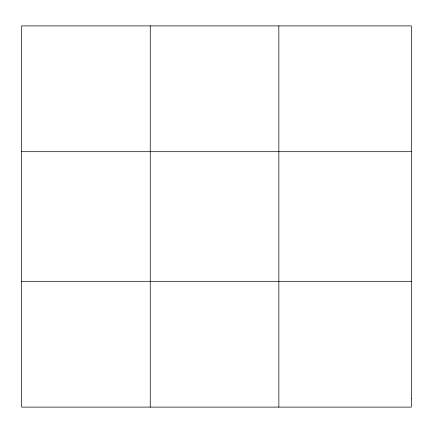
<?xml version="1.0" encoding="UTF-8"?>
<svg xmlns="http://www.w3.org/2000/svg" width="433" height="433" viewBox="0 0 433 433"><rect width="100%" height="100%" fill="white"/><g stroke="black" fill="none" stroke-linecap="round" stroke-linejoin="round"><path stroke-width="0.65" d="M150.251 407.107L150.251 25.893M278.852 407.107L278.852 25.893M21.65 151.696L411.35 151.696M21.65 281.304L411.35 281.304M411.35 398.717L411.35 407.107L21.65 407.107L21.65 25.893L411.35 25.893L411.35 398.717"/></g></svg>
